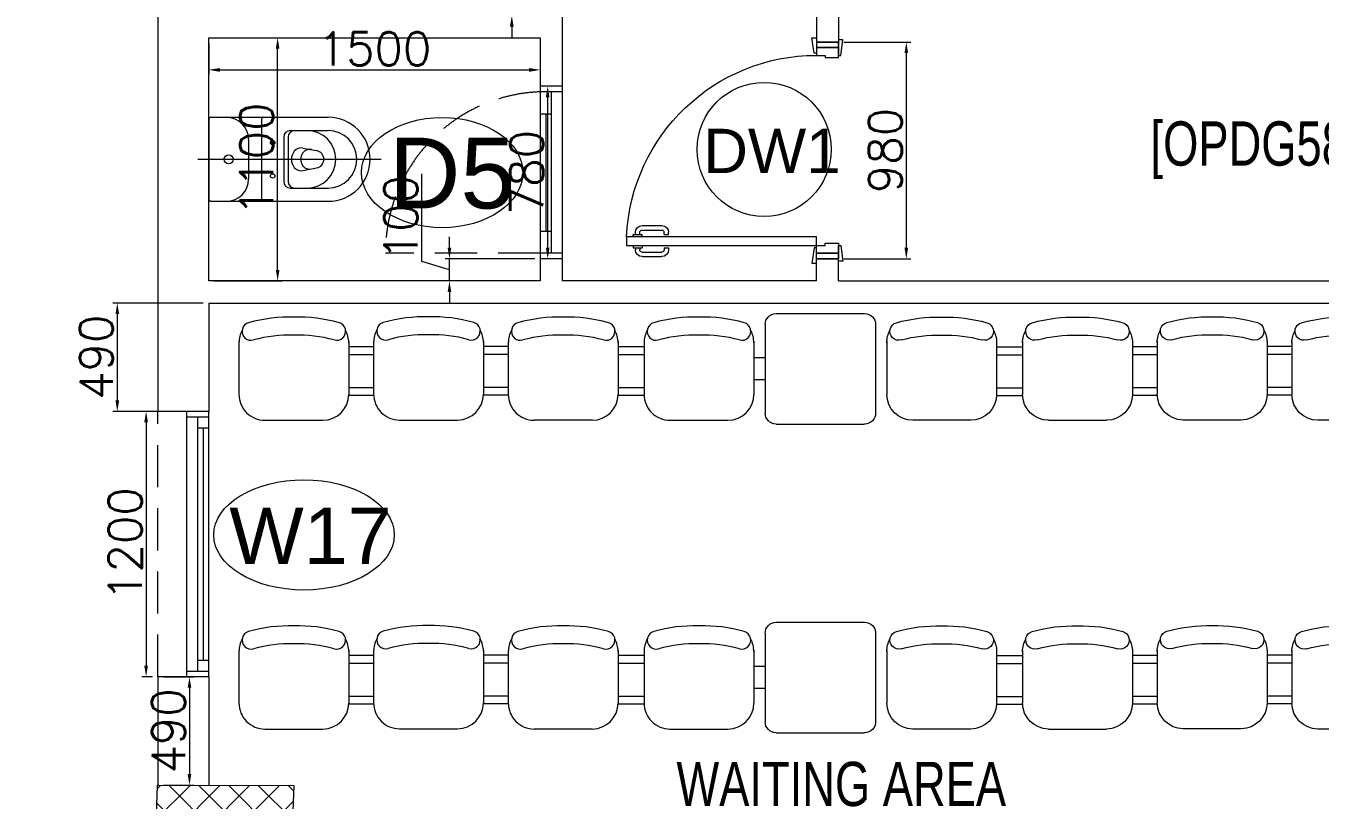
# Model space of a CAD drawing. Header units: millimetres. Extents: x -2143172 to 5255, y -610845 to 279739.
# Drawn here: x -1177132 to -1171274, y -579986 to -576485 of the extents above; entities that cross this region are included whole.
import ezdxf
from ezdxf.enums import TextEntityAlignment as Align

# ---------------------------------------------------------------- set-up
doc = ezdxf.new("R2010")
doc.units = ezdxf.units.MM
doc.header["$LTSCALE"] = 30
doc.linetypes.add('HIDDEN', pattern=[9.525, 6.35, -3.175])
doc.layers.get('0').update_dxf_attribs({"lineweight": 5})
doc.layers.get('Defpoints').update_dxf_attribs({"lineweight": 5})
for name, color, linetype, lineweight in [('72_EGR_BASE_TEXT', 7, 'Continuous', 5), ('Al door tag', 4, 'Continuous', 5), ('Al Window tag', 5, 'Continuous', 5), ('Aluminum', 7, 'Continuous', 5), ('C-HYDR-CTCH', 6, 'Continuous', 5), ('dims.', 152, 'Continuous', 5), ('DTAG', 20, 'Continuous', 9), ('Hatch', 252, 'Continuous', 5), ('LOADING', 163, 'Continuous', 5), ('New Aluminium', 250, 'Continuous', 5), ('SANIT', 250, 'Continuous', 5), ('Structure', 20, 'Continuous', 5), ('Walls', 32, 'Continuous', 5)]:
    doc.layers.add(name, color=color, linetype=linetype, lineweight=lineweight)
doc.layers.add('Wooden Joinery', color=7, linetype='Continuous', lineweight=5, true_color=0x521300)
doc.styles.add('SIMPLEX', font='SIMPLEX.shx', dxfattribs={"height": 150})
doc.styles.get("Standard").update_dxf_attribs({"font": ''})
doc.styles.add('TTLB-A0-JeddahDP$0$swis721', font='swiss.ttf')
doc.styles.add('X3G_ENTITY_257CFD', font='swisscl.ttf', dxfattribs={"height": 200})
doc.styles.add('X3G_ENTITY_258862', font='swisscl.ttf', dxfattribs={"height": 200})
doc.styles.get('Standard').set_extended_font_data('@Arial Unicode MS')
doc.dimstyles.new('Buk', dxfattribs={"dimtxt": 150, "dimasz": 50, "dimexe": 20, "dimexo": 25, "dimgap": 20, "dimtad": 1, "dimdec": 0, "dimrnd": 5, "dimdsep": 46, "dimtxsty": 'SIMPLEX', "dimcen": 0, "dimdle": 20, "dimclrd": 256, "dimclre": 256, "dimclrt": 256, "dimadec": 0, "dimazin": 0, "dimtfac": 0.0075, "dimtdec": 0, "dimtmove": 1, "dimatfit": 2, "dimldrblk": 'ARCHTICK', "dimfxl": 1, "dimtolj": 1, "dimtzin": 0, "dimlwd": -1, "dimlwe": -1, "dimarcsym": 0})

# ---------------------------------------------------------------- blocks, each defined once
blk = doc.blocks.new('WC manta')
at = {"layer": 'SANIT'}
for p, q in [((-0.13, 0.18), (-0.13, -0.18)), ((-0.12, 0.19), (0.41, 0.19)), ((0.109, 0.18), (0.109, -0.18)), ((0.239, 0.13), (0.41, 0.13)), ((0.05, 0.09), (0.05, -0.09)), ((0.209, 0.1), (0.209, -0.1)), ((0.229, 0.1), (0.229, -0.1)), ((-0.18, 0), (0.65, 0)), ((0.2955, 0.051), (0.3581, 0.0393)), ((0.2955, -0.051), (0.3581, -0.0393)), ((0.239, -0.13), (0.41, -0.13)), ((-0.12, -0.19), (0.41, -0.19))]:
    blk.add_line(p, q, dxfattribs=at)
for centre, radius in [((0.159, 0.0752), 0.01), ((-0.04, 0), 0.02), ((0.159, -0.0753), 0.01)]:
    blk.add_circle(centre, radius, dxfattribs=at)
for centre, radius, start, end in [((-0.12, 0.18), 0.01, 90, 180), ((-0.05, 0.09), 0.1, 0, 90), ((0.119, 0.18), 0.01, 90, 180), ((0.41, 0), 0.19, 270, 90), ((0.239, 0.1), 0.03, 90, 180), ((0.259, 0.1), 0.03, 90, 180), ((0.3147, 0), 0.13, 270, 90), ((0.41, 0), 0.13, 270, 90), ((0.3029, 0), 0.0588, 141.52497, 218.47503), ((0.2882, 0.0117), 0.04, 79.42885, 141.52497), ((0.3454, 0), 0.0588, 166.41759, 193.58241), ((0.3271, 0.0044), 0.04, 79.42885, 166.41759), ((0.3507, 0), 0.04, 280.57115, 79.42885), ((0.2882, -0.0117), 0.04, 218.47503, 280.57115), ((0.3271, -0.0044), 0.04, 193.58241, 280.57115), ((-0.05, -0.09), 0.1, 270, 0), ((0.239, -0.1), 0.03, 180, 270), ((0.259, -0.1), 0.03, 180, 270), ((-0.12, -0.18), 0.01, 180, 270), ((0.119, -0.18), 0.01, 180, 270)]:
    blk.add_arc(centre, radius, start, end, dxfattribs=at)
blk = doc.blocks.new('*D376')
at = {"layer": 'Defpoints', "color": 0, "transparency": 16777216}
for p in [(-1176304, -577738.1), (-1176718.1, -578228.1), (-1176304, -578228.1)]:
    blk.add_point(p, dxfattribs=at)
at = {"layer": 'dims.', "linetype": 'Continuous', "transparency": 16777216}
for p, q in [((-1176329, -577738.1), (-1176738.1, -577738.1)), ((-1176329, -578228.1), (-1176738.1, -578228.1))]:
    blk.add_line(p, q, dxfattribs=at)
at = {"layer": 'dims.', "transparency": 16777216}
blk.add_line((-1176718.1, -577788.1), (-1176718.1, -578178.1), dxfattribs=at)
for points in [[(-1176726.4, -577788.1), (-1176709.7, -577788.1), (-1176718.1, -577738.1)], [(-1176726.4, -578178.1), (-1176709.7, -578178.1), (-1176718.1, -578228.1)]]:
    blk.add_solid(points, dxfattribs=at)
at = {"layer": 'dims.', "transparency": 16777216, "insert": (-1176813.1, -577983.1), "char_height": 150, "attachment_point": 5, "rotation": 90, "style": 'SIMPLEX'}
blk.add_mtext('\\A1;490', dxfattribs=at)
blk = doc.blocks.new('_ArchTick')
at = {"color": 0, "linetype": 'ByBlock', "const_width": 0.15}
blk.add_lwpolyline([(-0.5, -0.5), (0.5, 0.5)], dxfattribs=at)
blk = doc.blocks.new('*D377')
at = {"layer": 'Defpoints', "color": 0, "transparency": 16777216}
for p in [(-1176533.6, -578228.1), (-1176587.7, -579428.1), (-1176533.6, -579428.1)]:
    blk.add_point(p, dxfattribs=at)
at = {"layer": 'dims.', "linetype": 'Continuous', "transparency": 16777216}
for p, q in [((-1176558.6, -578228.1), (-1176607.7, -578228.1)), ((-1176558.6, -579428.1), (-1176607.7, -579428.1))]:
    blk.add_line(p, q, dxfattribs=at)
at = {"layer": 'dims.', "transparency": 16777216}
blk.add_line((-1176587.7, -578278.1), (-1176587.7, -579378.1), dxfattribs=at)
for points in [[(-1176596.1, -578278.1), (-1176579.4, -578278.1), (-1176587.7, -578228.1)], [(-1176596.1, -579378.1), (-1176579.4, -579378.1), (-1176587.7, -579428.1)]]:
    blk.add_solid(points, dxfattribs=at)
at = {"layer": 'dims.', "transparency": 16777216, "insert": (-1176682.7, -578828.1), "char_height": 150, "attachment_point": 5, "rotation": 90, "style": 'SIMPLEX'}
blk.add_mtext('\\A1;1200', dxfattribs=at)
blk = doc.blocks.new('*D378')
at = {"layer": 'Defpoints', "color": 0, "transparency": 16777216}
for p in [(-1176534, -579428.1), (-1176534, -579918.1), (-1176391.4, -579918.1)]:
    blk.add_point(p, dxfattribs=at)
at = {"layer": 'dims.', "linetype": 'Continuous', "transparency": 16777216}
for p, q in [((-1176509, -579428.1), (-1176371.4, -579428.1)), ((-1176509, -579918.1), (-1176371.4, -579918.1))]:
    blk.add_line(p, q, dxfattribs=at)
at = {"layer": 'dims.', "transparency": 16777216}
blk.add_line((-1176391.4, -579478.1), (-1176391.4, -579868.1), dxfattribs=at)
for points in [[(-1176399.8, -579478.1), (-1176383.1, -579478.1), (-1176391.4, -579428.1)], [(-1176399.8, -579868.1), (-1176383.1, -579868.1), (-1176391.4, -579918.1)]]:
    blk.add_solid(points, dxfattribs=at)
at = {"layer": 'dims.', "transparency": 16777216, "insert": (-1176486.4, -579673.1), "char_height": 150, "attachment_point": 5, "rotation": 90, "style": 'SIMPLEX'}
blk.add_mtext('\\A1;490', dxfattribs=at)
blk = doc.blocks.new('*D579')
at = {"layer": 'Defpoints', "color": 0, "transparency": 16777216}
for p in [(-1176304, -576538.1), (-1174804, -576538.1), (-1174804, -576683.8)]:
    blk.add_point(p, dxfattribs=at)
at = {"layer": 'dims.', "linetype": 'Continuous', "transparency": 16777216}
for p, q in [((-1176304, -576563.1), (-1176304, -576703.8)), ((-1174804, -576563.1), (-1174804, -576703.8))]:
    blk.add_line(p, q, dxfattribs=at)
at = {"layer": 'dims.', "transparency": 16777216}
blk.add_line((-1176254, -576683.8), (-1174854, -576683.8), dxfattribs=at)
for points in [[(-1176254, -576675.5), (-1176254, -576692.1), (-1176304, -576683.8)], [(-1174854, -576675.5), (-1174854, -576692.1), (-1174804, -576683.8)]]:
    blk.add_solid(points, dxfattribs=at)
at = {"layer": 'dims.', "transparency": 16777216, "insert": (-1175554, -576588.8), "char_height": 150, "attachment_point": 5, "style": 'SIMPLEX'}
blk.add_mtext('\\A1;1500', dxfattribs=at)
blk = doc.blocks.new('*D580')
at = {"layer": 'Defpoints', "color": 0, "transparency": 16777216}
for p in [(-1176304, -576538.1), (-1175992.4, -576538.1), (-1176304, -577638.1)]:
    blk.add_point(p, dxfattribs=at)
at = {"layer": 'dims.', "linetype": 'Continuous', "transparency": 16777216}
for p, q in [((-1176279, -576538.1), (-1175972.4, -576538.1)), ((-1176279, -577638.1), (-1175972.4, -577638.1))]:
    blk.add_line(p, q, dxfattribs=at)
at = {"layer": 'dims.', "transparency": 16777216}
blk.add_line((-1175992.4, -577588.1), (-1175992.4, -576588.1), dxfattribs=at)
for points in [[(-1176000.7, -576588.1), (-1175984.1, -576588.1), (-1175992.4, -576538.1)], [(-1176000.7, -577588.1), (-1175984.1, -577588.1), (-1175992.4, -577638.1)]]:
    blk.add_solid(points, dxfattribs=at)
at = {"layer": 'dims.', "transparency": 16777216, "insert": (-1176087.4, -577088.1), "char_height": 150, "attachment_point": 5, "rotation": 90, "style": 'SIMPLEX'}
blk.add_mtext('\\A1;1100', dxfattribs=at)
blk = doc.blocks.new('*D584')
at = {"layer": 'Defpoints', "color": 0, "transparency": 16777216}
for p in [(-1175214.8, -577538.1), (-1174804, -577538.1), (-1174804, -577638.1)]:
    blk.add_point(p, dxfattribs=at)
at = {"layer": 'dims.', "transparency": 16777216}
for p, q in [((-1175339.8, -577550.6), (-1175339.8, -577153.5)), ((-1175214.8, -577488.1), (-1175214.8, -577438.1)), ((-1175214.8, -577588.1), (-1175339.8, -577550.6)), ((-1175214.8, -577638.1), (-1175214.8, -577538.1)), ((-1175214.8, -577638.1), (-1175214.8, -577538.1)), ((-1175214.8, -577688.1), (-1175214.8, -577738.1))]:
    blk.add_line(p, q, dxfattribs=at)
at = {"layer": 'dims.', "linetype": 'Continuous', "transparency": 16777216}
for p, q in [((-1174829, -577538.1), (-1175234.8, -577538.1)), ((-1174829, -577638.1), (-1175234.8, -577638.1))]:
    blk.add_line(p, q, dxfattribs=at)
at = {"layer": 'dims.', "transparency": 16777216}
for points in [[(-1175223.1, -577488.1), (-1175206.5, -577488.1), (-1175214.8, -577538.1)], [(-1175223.1, -577688.1), (-1175206.5, -577688.1), (-1175214.8, -577638.1)]]:
    blk.add_solid(points, dxfattribs=at)
at = {"layer": 'dims.', "transparency": 16777216, "insert": (-1175434.8, -577352.1), "char_height": 150, "attachment_point": 5, "rotation": 90, "style": 'SIMPLEX'}
blk.add_mtext('\\A1;100', dxfattribs=at)
blk = doc.blocks.new('*D585')
at = {"layer": 'Defpoints', "color": 0, "transparency": 16777216}
for p in [(-1174770.1, -576758.1), (-1174754, -576758.1), (-1174754, -577538.1)]:
    blk.add_point(p, dxfattribs=at)
at = {"layer": 'dims.', "linetype": 'Continuous', "transparency": 16777216}
for p, q in [((-1174779, -576758.1), (-1174790.1, -576758.1)), ((-1174779, -577538.1), (-1174790.1, -577538.1))]:
    blk.add_line(p, q, dxfattribs=at)
at = {"layer": 'dims.', "transparency": 16777216}
blk.add_line((-1174770.1, -577488.1), (-1174770.1, -576808.1), dxfattribs=at)
for points in [[(-1174778.5, -576808.1), (-1174761.8, -576808.1), (-1174770.1, -576758.1)], [(-1174778.5, -577488.1), (-1174761.8, -577488.1), (-1174770.1, -577538.1)]]:
    blk.add_solid(points, dxfattribs=at)
at = {"layer": 'dims.', "transparency": 16777216, "insert": (-1174865.1, -577148.1), "char_height": 150, "attachment_point": 5, "rotation": 90, "style": 'SIMPLEX'}
blk.add_mtext('\\A1;780', dxfattribs=at)
blk = doc.blocks.new('*D586')
at = {"layer": 'Defpoints', "color": 0, "transparency": 16777216}
for p in [(-1174932.5, -576338.1), (-1174804, -576338.1), (-1174804, -576438.1)]:
    blk.add_point(p, dxfattribs=at)
at = {"layer": 'dims.', "transparency": 16777216}
for p, q in [((-1175057.5, -576350.6), (-1175057.5, -575953.5)), ((-1174932.5, -576288.1), (-1174932.5, -576238.1)), ((-1174932.5, -576438.1), (-1174932.5, -576338.1)), ((-1174932.5, -576438.1), (-1174932.5, -576338.1)), ((-1174932.5, -576388.1), (-1175057.5, -576350.6)), ((-1174932.5, -576488.1), (-1174932.5, -576538.1))]:
    blk.add_line(p, q, dxfattribs=at)
at = {"layer": 'dims.', "linetype": 'Continuous', "transparency": 16777216}
for p, q in [((-1174829, -576338.1), (-1174952.5, -576338.1)), ((-1174829, -576438.1), (-1174952.5, -576438.1))]:
    blk.add_line(p, q, dxfattribs=at)
at = {"layer": 'dims.', "transparency": 16777216}
for points in [[(-1174940.9, -576288.1), (-1174924.2, -576288.1), (-1174932.5, -576338.1)], [(-1174940.9, -576488.1), (-1174924.2, -576488.1), (-1174932.5, -576438.1)]]:
    blk.add_solid(points, dxfattribs=at)
at = {"layer": 'dims.', "transparency": 16777216, "insert": (-1175152.5, -576152.1), "char_height": 150, "attachment_point": 5, "rotation": 90, "style": 'SIMPLEX'}
blk.add_mtext('\\A1;100', dxfattribs=at)
blk = doc.blocks.new('A$C72370EFE')
at = {"layer": 'Wooden Joinery'}
for p, q in [((-0.01, -0.04), (-0.02, -0.04)), ((-0.01, -0.03), (-0.01, -0.07)), ((0, -0.03), (-0.01, -0.03)), ((0.04, -0.03), (0.05, -0.03)), ((0.05, -0.03), (0.05, -0.07)), ((0.05, -0.04), (0.06, -0.04)), ((-0.05, -0.07), (-0.05, -0.16)), ((-0.03, -0.07), (-0.03, -0.16)), ((-0.01, -0.06), (-0.02, -0.06)), ((0, -0.07), (-0.01, -0.07)), ((0.04, -0.07), (0.05, -0.07)), ((0.05, -0.06), (0.06, -0.06)), ((0.07, -0.07), (0.07, -0.16)), ((0.09, -0.07), (0.09, -0.16)), ((-0.01, -0.17), (-0.02, -0.17)), ((-0.01, -0.17), (-0.01, -0.19)), ((0.05, -0.17), (0.06, -0.17)), ((0.05, -0.17), (0.05, -0.19)), ((-0.01, -0.19), (-0.02, -0.19)), ((0.05, -0.19), (0.06, -0.19))]:
    blk.add_line(p, q, dxfattribs=at)
for centre, radius, start, end in [((-0.02, -0.07), 0.03, 90, 180), ((0.06, -0.07), 0.03, 0, 90), ((-0.02, -0.07), 0.01, 90, 180), ((0.06, -0.07), 0.01, 0, 90), ((-0.02, -0.16), 0.03, 180, 270), ((-0.02, -0.16), 0.01, 180, 270), ((0.06, -0.16), 0.01, 270, 0), ((0.06, -0.16), 0.03, 270, 0)]:
    blk.add_arc(centre, radius, start, end, dxfattribs=at)
blk = doc.blocks.new('A$C5DAD61B4')
at = {"layer": 'Wooden Joinery'}
for points in [[(80, 959.1), (80, 969.1), (10, 979.1), (10, 959.1)], [(940, 959.1), (940, 969.1), (1010, 979.1), (1010, 959.1)], [(70, 859.1), (70, 849.1), (0, 839.1), (0, 859.1)], [(120, 859.1), (120, 0), (80, 0), (80, 859.1)], [(950, 859.1), (950, 849.1), (1020, 839.1), (1020, 859.1)]]:
    blk.add_lwpolyline(points, close=True, dxfattribs=at)
for points in [[(45, 859.1), (45, 959.1), (20, 959.1), (20, 859.1), (45, 859.1)], [(45, 859.1), (80, 859.1), (80, 899.1), (90, 899.1), (90, 959.1), (45, 959.1), (45, 859.1)], [(975, 859.1), (940, 859.1), (940, 899.1), (930, 899.1), (930, 959.1), (975, 959.1), (975, 859.1)], [(975, 859.1), (975, 959.1), (1000, 959.1), (1000, 859.1), (975, 859.1)]]:
    blk.add_lwpolyline(points, dxfattribs=at)
blk.add_arc((80, 859.1), 860, 272.66603, 0, dxfattribs=at)
at = {"layer": 'Wooden Joinery', "xscale": 999.9999999998854, "yscale": 999.9999999998854, "zscale": 999.9999999998854, "rotation": 180}
blk.add_blockref('A$C72370EFE', (120, 0), dxfattribs=at)
blk = doc.blocks.new('A$C47696aed')
at = {"layer": 'Hatch'}
h = blk.add_hatch(dxfattribs=at)
h.set_pattern_fill('ANSI37', color=256, scale=30)
h.paths.add_polyline_path([(50952.7, 21917.9), (50348.7, 21909.7), (50352.6, 21621.3), (50956.6, 21629.5)])
h.paths.add_polyline_path([(43791.9, 21910.1), (43208.4, 21904.7), (43188.5, 21613.3), (43772, 21618.7)])
h.paths.add_polyline_path([(29414.9, 21902.8), (28815.8, 21898.7), (28810.1, 21605.6), (29409.2, 21609.7)])
h.paths.add_polyline_path([(36600.2, 21904.9), (35999, 21897.4), (35990.7, 21611.8), (36591.9, 21619.3)])
h.paths.add_polyline_path([(22195.7, 21912), (21589.3, 21890.2), (21603.8, 21597.6), (22210.2, 21619.5)])
h.paths.add_polyline_path([(15459.1, 21901.7), (14237.2, 21925.6), (14230.7, 21629.5), (15452.7, 21605.5)])
h.paths.add_polyline_path([(15473.2, 14701.6), (14258.2, 14685.8), (14244.7, 14393.4), (15459.7, 14409.1)])
h.paths.add_polyline_path([(15447.1, 7508.4), (14244, 7492.4), (14238.3, 7199.4), (15441.4, 7215.3)])
h.paths.add_polyline_path([(15465.6, 309.7), (14269, 298.3), (14271.8, 3.8), (15468.5, 15.2)])
h.paths.add_polyline_path([(7830.6, 311.8), (7227.1, 308.1), (7237.7, 22.6), (7841.3, 26.3)])
h.paths.add_polyline_path([(7815.2, 7509.8), (7218.4, 7511.4), (7218.2, 7210.2), (7815.1, 7208.6)])
h.paths.add_polyline_path([(7825.1, 14699.4), (7205.8, 14700.6), (7195.2, 14397.6), (7814.5, 14396.4)])
h.paths.add_polyline_path([(7801.7, 21878.7), (7201.1, 21893.2), (7197.5, 21603.6), (7798.1, 21589.1)])
h.paths.add_polyline_path([(602.6, 21876.9), (0, 21899.6), (1.9, 21611.2), (604.5, 21588.5)])
h.paths.add_polyline_path([(610.4, 7498.6), (8.3, 7491.6), (11.7, 7200), (613.7, 7206.9)])
h.paths.add_polyline_path([(627.9, 303.9), (29.5, 302.9), (34.3, 2.3), (632.7, 3.3)])
h.paths.add_polyline_path([(22214.6, 317.2), (21608.9, 304.3), (21614.6, 3.1), (22220.3, 16)])
h.paths.add_polyline_path([(22208.1, 7509.7), (21613.7, 7492.1), (21615.8, 7195.5), (22210.2, 7213.1)])
h.paths.add_polyline_path([(22199.3, 14717.7), (21600.4, 14710), (21604.4, 14409.9), (22203.4, 14417.6)])
h.paths.add_polyline_path([(29399.7, 14702.4), (28797.7, 14707.1), (28802, 14415), (29403.9, 14410.3)])
h.paths.add_polyline_path([(29403.4, 7519.8), (28799.6, 7502.2), (28813, 7202.1), (29413.1, 7223.2)])
h.paths.add_polyline_path([(29419.5, 303.8), (28815.7, 310.4), (28813.3, 24.7), (29417.2, 18.1)])
h.paths.add_polyline_path([(36618, 314.2), (36020.7, 299.7), (36029.7, 0), (36627, 14.6)])
h.paths.add_polyline_path([(36610.7, 7502.6), (36009.5, 7504.5), (36010.6, 7207.3), (36611.9, 7205.4)])
h.paths.add_polyline_path([(36574.3, 14706.4), (35993.4, 14711.1), (36013.1, 14421.3), (36594, 14416.6)])
h.paths.add_polyline_path([(43777.6, 14705.7), (43180, 14719.4), (43182, 14427.5), (43779.6, 14413.8)])
h.paths.add_polyline_path([(43778.6, 7507.1), (43210.2, 7499.5), (43212, 7205.4), (43780.5, 7213)])
h.paths.add_polyline_path([(43815.7, 310), (43210.4, 307.3), (43211.8, 2.8), (43817, 5.4)])
h.paths.add_polyline_path([(50989.9, 309.5), (50401.9, 325.5), (50388.7, 18.3), (50976.7, 2.3)])
h.paths.add_polyline_path([(50974.1, 7508.9), (50370.9, 7510), (50368.9, 7213.4), (50972.2, 7212.3)])
at = {"layer": 'C-HYDR-CTCH', "color": 4, "flags": 128}
blk.add_lwpolyline([(7205.8, 14700.6), (7195.2, 14397.6), (7814.5, 14396.4), (7825.1, 14699.4), (7205.8, 14700.6)], dxfattribs=at)
blk = doc.blocks.new('A$C5CCD2EA3')
at = {"layer": 'Al Window tag'}
blk.add_ellipse((0, 0), major_axis=(408.6, 0), ratio=0.610025, dxfattribs=at)
at = {"layer": 'Al Window tag', "insert": (-338.2, 123.8, 0), "char_height": 256, "attachment_point": 1, "style": 'TTLB-A0-JeddahDP$0$swis721'}
blk.add_mtext_dynamic_manual_height_columns('W17', width=1569.457, gutter_width=9406.5, heights=[480.3], dxfattribs=at)
blk = doc.blocks.new('A$C39C6726A')
at = {"layer": 'New Aluminium', "linetype": 'HIDDEN'}
blk.add_line((25, 100), (25, 800), dxfattribs=at)
at = {"layer": 'New Aluminium'}
for p, q in [((780, 100), (0, 100)), ((25, 0), (25, 100)), ((125, 100), (125, 50)), ((655, 75), (125, 75)), ((655, 100), (655, 50)), ((755, 0), (755, 100)), ((780, 0), (0, 0)), ((755, 50), (25, 50))]:
    blk.add_line(p, q, dxfattribs=at)
at = {"layer": 'New Aluminium', "linetype": 'HIDDEN'}
blk.add_arc((29.3, 73.9), 726.2, 2.0631, 90.34049, dxfattribs=at)
blk = doc.blocks.new('A$C23F03E74')
at = {"layer": 'Al door tag'}
blk.add_ellipse((-365, 0), major_axis=(365, 0), ratio=0.682917, dxfattribs=at)
at = {"layer": 'Al door tag', "insert": (-605.2, 157.7), "char_height": 320, "attachment_point": 1, "style": 'TTLB-A0-JeddahDP$0$swis721'}
blk.add_mtext_dynamic_manual_height_columns('D5', width=1569.457, gutter_width=9406.5, heights=[480.3], dxfattribs=at)
blk = doc.blocks.new('*D835')
at = {"layer": 'Al door tag', "linetype": 'Continuous', "transparency": 16777216}
for p, q in [((-1173429, -576558.1), (-1173127, -576558.1)), ((-1173429, -577538.1), (-1173127, -577538.1))]:
    blk.add_line(p, q, dxfattribs=at)
at = {"layer": 'Al door tag', "transparency": 16777216}
blk.add_line((-1173147, -576608.1), (-1173147, -577488.1), dxfattribs=at)
for points in [[(-1173155.3, -576608.1), (-1173138.6, -576608.1), (-1173147, -576558.1)], [(-1173155.3, -577488.1), (-1173138.6, -577488.1), (-1173147, -577538.1)]]:
    blk.add_solid(points, dxfattribs=at)
at = {"layer": 'Defpoints', "color": 0, "transparency": 16777216}
for p in [(-1173454, -576558.1, 0.1), (-1173454, -577538.1, 0.1), (-1173147, -577538.1)]:
    blk.add_point(p, dxfattribs=at)
at = {"layer": 'Al door tag', "transparency": 16777216, "insert": (-1173242, -577048.1), "char_height": 150, "attachment_point": 5, "rotation": 90, "style": 'SIMPLEX'}
blk.add_mtext('\\A1;980', dxfattribs=at)
blk = doc.blocks.new('A$C164D1FF0')
at = {"layer": 'DTAG'}
blk.add_circle((0, 0), 303.3, dxfattribs=at)
at = {"layer": 'DTAG', "insert": (-275.2, 93.3), "char_height": 200, "width": 6547.939, "attachment_point": 1, "style": 'TTLB-A0-JeddahDP$0$swis721'}
blk.add_mtext('DW1', dxfattribs=at)
blk = doc.blocks.new('3 seats beam chair')
at = {"layer": 'LOADING', "ltscale": 20}
for p, q in [((-740534, -1008988.2), (-740317.9, -1008988.2)), ((-740534, -1008988.2), (-740295.5, -1008988.2)), ((-740178.3, -1009367.9), (-740178.3, -1009105.4)), ((-740534, -1009485), (-740295.5, -1009485)), ((-740511, -1009485), (-740511, -1009602.9)), ((-740474.9, -1009485), (-740474.9, -1009602.9)), ((-740325, -1009485), (-740325, -1009602.9)), ((-740290.3, -1009484.9), (-740290.3, -1009602.9)), ((-740534, -1009602.8), (-740295.5, -1009602.8)), ((-740178.3, -1009720), (-740178.3, -1009982.5)), ((-740534, -1010099.7), (-740295.5, -1010099.7)), ((-740534, -1010099.7), (-740317.9, -1010099.7)), ((-740512.3, -1010099.6), (-740512.3, -1010212.3)), ((-740476.2, -1010099.6), (-740476.2, -1010212.3)), ((-740326.3, -1010099.6), (-740326.3, -1010212.3)), ((-740291.5, -1010099.6), (-740291.5, -1010212.4)), ((-740535.3, -1010212.3), (-740319.1, -1010212.3)), ((-740535.3, -1010212.3), (-740296.7, -1010212.3)), ((-740179.5, -1010592), (-740179.5, -1010329.5)), ((-740535.3, -1010709.2), (-740296.7, -1010709.2)), ((-740512.3, -1010821.9), (-740512.3, -1010709.2)), ((-740476.2, -1010821.9), (-740476.2, -1010709.2)), ((-740326.3, -1010821.9), (-740326.3, -1010709.2)), ((-740291.5, -1010821.9), (-740291.5, -1010709.1)), ((-740534, -1010821.8), (-740295.5, -1010821.8)), ((-740534, -1010821.8), (-740317.9, -1010821.8)), ((-740178.3, -1011201.5), (-740178.3, -1010939)), ((-740534, -1011318.7), (-740295.5, -1011318.7))]:
    blk.add_line(p, q, dxfattribs=at)
for centre, radius, start, end in [((-740580.4, -1009042.7), 40.5, 344.36103, 164.36104), ((-740528.8, -1009105.4), 117.2, 90, 118.96988), ((-740295.5, -1009105.4), 117.2, 0, 90), ((-739957.4, -1009217.1), 687.4, 164.36103, 181.62474), ((-739957.4, -1009217.1), 606.4, 164.36103, 181.84194), ((-739957.4, -1009256.1), 687.4, 178.37526, 195.63897), ((-739957.4, -1009256.1), 606.4, 178.15806, 195.63897), ((-740295.5, -1009367.9), 117.2, 270, 0), ((-740580.4, -1009430.5), 40.5, 195.63896, 15.63897), ((-740528.8, -1009367.9), 117.2, 241.03012, 270), ((-739957.4, -1009831.8), 687.4, 164.36103, 181.62474), ((-740580.4, -1009657.4), 40.5, 344.36103, 164.36104), ((-740528.8, -1009720), 117.2, 90, 118.96988), ((-740295.5, -1009720), 117.2, 0, 90), ((-739957.4, -1009831.8), 606.4, 164.36103, 181.84194), ((-739957.4, -1009870.8), 687.4, 178.37526, 195.63897), ((-739957.4, -1009870.8), 606.4, 178.15806, 195.63897), ((-740295.5, -1009982.5), 117.2, 270, 0), ((-740580.4, -1010045.1), 40.5, 195.63896, 15.63897), ((-740528.8, -1009982.5), 117.2, 241.03012, 270), ((-740581.6, -1010266.9), 40.5, 344.36103, 164.36104), ((-740530.1, -1010329.5), 117.2, 90, 118.96988), ((-740296.7, -1010329.5), 117.2, 0, 90), ((-739958.7, -1010441.3), 687.4, 164.36103, 181.62474), ((-739958.7, -1010441.3), 606.4, 164.36103, 181.84194), ((-739958.7, -1010480.3), 687.4, 178.37526, 195.63897), ((-739958.7, -1010480.3), 606.4, 178.15806, 195.63897), ((-740581.6, -1010654.6), 40.5, 195.63896, 15.63897), ((-740296.7, -1010592), 117.2, 270, 0), ((-740530.1, -1010592), 117.2, 241.03012, 270), ((-740528.8, -1010939), 117.2, 90, 118.96988), ((-740295.5, -1010939), 117.2, 0, 90), ((-739957.4, -1011050.8), 687.4, 164.36103, 181.62474), ((-740580.4, -1010876.4), 40.5, 344.36103, 164.36104), ((-739957.4, -1011050.8), 606.4, 164.36103, 181.84194), ((-739957.4, -1011089.8), 687.4, 178.37526, 195.63897), ((-739957.4, -1011089.8), 606.4, 178.15806, 195.63897), ((-740295.5, -1011201.5), 117.2, 270, 0), ((-740580.4, -1011264.1), 40.5, 195.63896, 15.63897), ((-740528.8, -1011201.5), 117.2, 241.03012, 270)]:
    blk.add_arc(centre, radius, start, end, dxfattribs=at)
at = {"layer": 'LOADING', "ltscale": 10}
blk.add_attdef('NMF0003', text='', height=50, dxfattribs=at).set_placement((-740377, -1009031.1), align=Align.TOP_CENTER)
blk = doc.blocks.new('GF21009T-P')
for p, q in [((0.4002, 0.5), (0, 0.5)), ((-0.0499, 0.4501), (-0.0499, 0.0499)), ((0.4501, 0.4501), (0.4501, 0.0499)), ((0.4501, 0.3), (0.5001, 0.3)), ((0.4501, 0.2), (0.5001, 0.2)), ((0.4002, 0), (0, 0))]:
    blk.add_line(p, q)
for centre, start, end in [((0, 0.4501), 90, 180), ((0.4002, 0.4501), 0, 90), ((0, 0.0499), 180, 270), ((0.4002, 0.0499), 270, 0)]:
    blk.add_arc(centre, 0.0499, start, end)

msp = doc.modelspace()

# ---------------------------------------------------------------- linework, layer by layer
at = {"layer": 'Aluminum', "color": 5, "linetype": 'HIDDEN'}
msp.add_line((-1176534, -579428.1, 0.1), (-1176534, -578228.1, 0.1), dxfattribs=at)
at = {"layer": 'Aluminum', "color": 5}
for p, q in [((-1176404, -579428.1, 0.1), (-1176404, -578228.1, 0.1)), ((-1176404, -578253.1, 0.1), (-1176304, -578253.1, 0.1)), ((-1176354, -579403.1, 0.1), (-1176354, -578253.1, 0.1)), ((-1176304, -579428.1, 0.1), (-1176304, -578228.1, 0.1)), ((-1176354, -578303.1, 0.1), (-1176304, -578303.1, 0.1)), ((-1176329, -578303.1, 0.1), (-1176329, -579353.1, 0.1)), ((-1176354, -579353.1, 0.1), (-1176304, -579353.1, 0.1)), ((-1176404, -579403.1, 0.1), (-1176304, -579403.1, 0.1))]:
    msp.add_line(p, q, dxfattribs=at)
at = {"layer": 'Walls'}
for p, q in [((-1173554, -572948.1, 0.1), (-1173554, -576558.1, 0.1)), ((-1176534, -573018.1, 0.1), (-1176534, -578228.1, 0.1)), ((-1174704, -576338.1, 0.1), (-1174704, -576758.1, 0.1)), ((-1173454, -576338.1, 0.1), (-1173454, -576558.1, 0.1)), ((-1176304, -577638.1, 0.1), (-1176304, -576538.1, 0.1)), ((-1176304, -576538.1, 0.1), (-1174804, -576538.1, 0.1)), ((-1174804, -576538.1, 0.1), (-1174804, -576758.1, 0.1)), ((-1173554, -576558.1, 0.1), (-1173454, -576558.1, 0.1)), ((-1174704, -576758.1, 0.1), (-1174804, -576758.1, 0.1)), ((-1174704, -577538.1, 0.1), (-1174804, -577538.1, 0.1)), ((-1174804, -577538.1, 0.1), (-1174804, -577638.1, 0.1)), ((-1174704, -577538.1, 0.1), (-1174704, -577638.1, 0.1)), ((-1173554, -577538.1, 0.1), (-1173454, -577538.1, 0.1)), ((-1173554, -577638.1, 0.1), (-1173554, -577538.1, 0.1)), ((-1173454, -577638.1, 0.1), (-1173454, -577538.1, 0.1)), ((-1174804, -577638.1, 0.1), (-1176304, -577638.1, 0.1)), ((-1173554, -577638.1, 0.1), (-1174704, -577638.1, 0.1)), ((-1173454, -577638.1, 0.1), (-1170414, -577638.1, 0.1)), ((-1176304, -577738.1, 0.1), (-1170414, -577738.1, 0.1)), ((-1176304, -577738.1, 0.1), (-1176304, -578228.1, 0.1)), ((-1176304, -578228.1, 0.1), (-1176534, -578228.1, 0.1)), ((-1176534, -579428.1, 0.1), (-1176534, -579918.1, 0.1)), ((-1176304, -579428.1, 0.1), (-1176534, -579428.1, 0.1)), ((-1176304, -579428.1, 0.1), (-1176304, -579918.1, 0.1))]:
    msp.add_line(p, q, dxfattribs=at)

# ---------------------------------------------------------------- block references
at = {"layer": 'Al door tag'}
msp.add_blockref('A$C23F03E74', (-1174882.9, -577148.1, 0.1), dxfattribs=at)
at = {"layer": 'Al Window tag'}
msp.add_blockref('A$C5CCD2EA3', (-1175873.3, -578786.7, -0.1), dxfattribs=at)
at = {"layer": 'DTAG'}
msp.add_blockref('A$C164D1FF0', (-1173790.3, -577043.4), dxfattribs=at)
at = {"layer": 'LOADING', "rotation": 270}
for p in [(-164848.7, -1318446.6, 0.1), (-164848.7, -1319842.8, 0.1)]:
    msp.add_blockref('3 seats beam chair', p, dxfattribs=at)
at = {"layer": 'LOADING', "extrusion": (1.27212e-09, 3.51192e-12, 1), "xscale": -1000, "yscale": 1000, "zscale": 1000, "rotation": 4.580824759514712e-06}
for p in [(-1173335.9, -578285.3, 0.1), (-1173335.9, -579681.4, 0.1)]:
    msp.add_blockref('GF21009T-P', p, dxfattribs=at)
at = {"layer": 'LOADING', "xscale": -1, "rotation": 90}
for p in [(-2182223.4, -1318446.6, 0.1), (-2182223.4, -1319842.8, 0.1)]:
    msp.add_blockref('3 seats beam chair', p, dxfattribs=at)
at = {"layer": 'New Aluminium', "linetype": 'HIDDEN', "rotation": 90.00188716846039}
msp.add_blockref('A$C39C6726A', (-1174704, -577538.1, 0.1), dxfattribs=at)
at = {"layer": 'SANIT', "xscale": 999.9999999999995, "yscale": 999.9999999999995, "zscale": 999.9999999999995}
msp.add_blockref('WC manta', (-1176174, -577088.1, 0.1), dxfattribs=at)
at = {"layer": 'Structure', "color": 3}
msp.add_blockref('A$C47696aed', (-1183743.4, -594620.4, 0.1), dxfattribs=at)
at = {"layer": 'Wooden Joinery', "xscale": -1, "rotation": 270}
msp.add_blockref('A$C5DAD61B4', (-1174413.1, -577558.1, 0.1), dxfattribs=at)

# ---------------------------------------------------------------- texts
at = {"layer": '72_EGR_BASE_TEXT', "char_height": 200, "attachment_point": 2}
for s, insert, style in [('[OPDG58]', (-1171568.7, -576916.7, 0.1), 'X3G_ENTITY_257CFD'), ('WAITING AREA', (-1173441.3, -579812.9, 0.1), 'X3G_ENTITY_258862')]:
    msp.add_mtext(s, dxfattribs=dict(at, insert=insert, style=style))

# ---------------------------------------------------------------- dimensions: what is measured, and where the dimension line sits
at = {"layer": 'Al door tag'}
dim = msp.add_linear_dim(base=(-1173147, -577538.1), p1=(-1173454, -576558.1, 0.1), p2=(-1173454, -577538.1, 0.1), angle=90, dimstyle='Buk', dxfattribs=at)
dim.commit()
dim.dimension.update_dxf_attribs({"geometry": '*D835', "text_midpoint": (-1173242, -577048.1)})
at = {"layer": 'dims.'}
for base, p1, p2, picture, middle in [((-1174932.5, -576338.1, 0.1), (-1174804, -576438.1, 0.1), (-1174804, -576338.1, 0.1), '*D586', (-1175152.5, -576330.6, 0.1)), ((-1175992.4, -576538.1, 0.1), (-1176304, -577638.1, 0.1), (-1176304, -576538.1, 0.1), '*D580', (-1176087.4, -577088.1, 0.1)), ((-1174770.1, -576758.1, 0.1), (-1174754, -577538.1, 0.1), (-1174754, -576758.1, 0.1), '*D585', (-1174865.1, -577148.1, 0.1)), ((-1175214.8, -577538.1, 0.1), (-1174804, -577638.1, 0.1), (-1174804, -577538.1, 0.1), '*D584', (-1175434.8, -577530.6, 0.1)), ((-1176718.1, -578228.1, 0.1), (-1176304, -577738.1, 0.1), (-1176304, -578228.1, 0.1), '*D376', (-1176813.1, -577983.1, 0.1)), ((-1176587.7, -579428.1, 0.1), (-1176533.6, -578228.1, 0.1), (-1176533.6, -579428.1, 0.1), '*D377', (-1176682.7, -578828.1, 0.1)), ((-1176391.4, -579918.1, 0.1), (-1176534, -579428.1, 0.1), (-1176534, -579918.1, 0.1), '*D378', (-1176486.4, -579673.1, 0.1))]:
    dim = msp.add_linear_dim(base=base, p1=p1, p2=p2, angle=90, dimstyle='Buk', dxfattribs=at)
    dim.commit()
    dim.dimension.update_dxf_attribs({"geometry": picture, "text_midpoint": middle})
dim = msp.add_linear_dim(base=(-1174804, -576683.8, 0.1), p1=(-1176304, -576538.1, 0.1), p2=(-1174804, -576538.1, 0.1), dimstyle='Buk', dxfattribs=at)
dim.commit()
dim.dimension.update_dxf_attribs({"geometry": '*D579', "text_midpoint": (-1175554, -576588.8, 0.1)})

doc.saveas('drawing.dxf')
